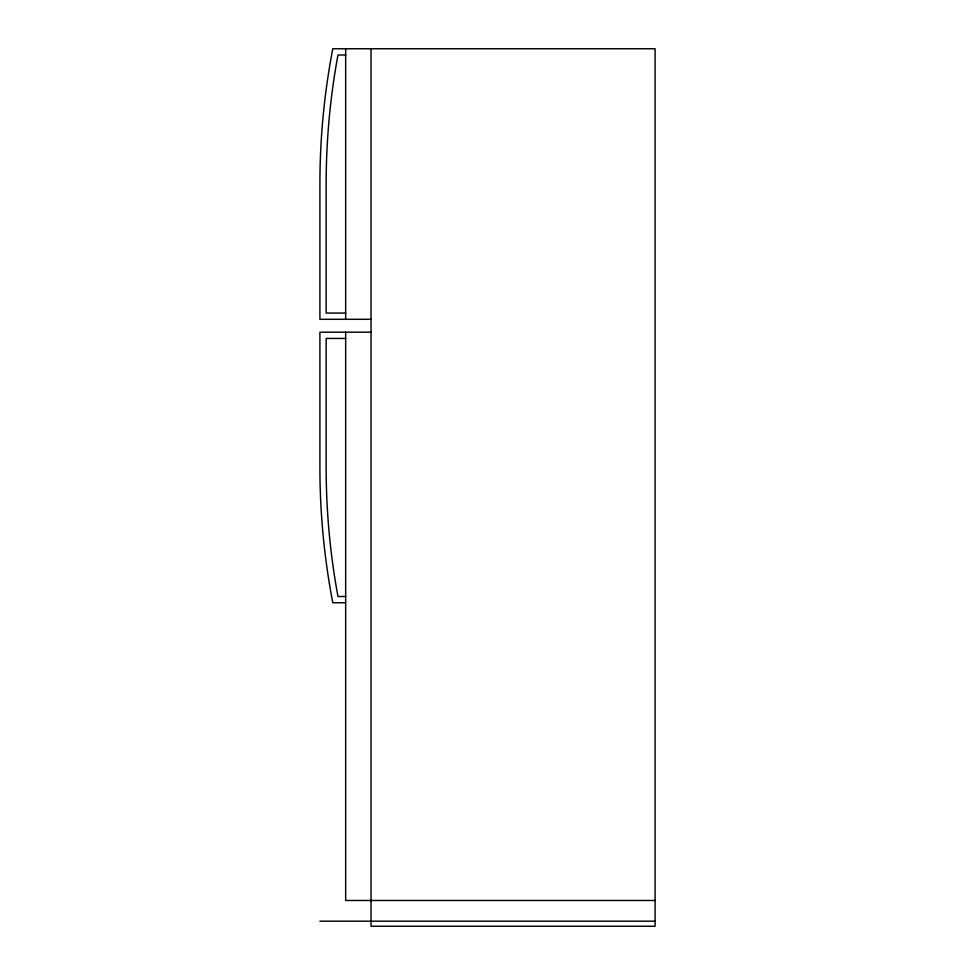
<?xml version="1.0" encoding="UTF-8"?>
<svg xmlns="http://www.w3.org/2000/svg" width="975" height="975" viewBox="0 0 975 975"><rect width="100%" height="100%" fill="white"/><g stroke="black" fill="none" stroke-linecap="round" stroke-linejoin="round"><path stroke-width="1.46" d="M345.674 54.99L337.996 54.99L336.887 60.986A710.483 710.483 0 0 0 326.15 184.056L326.15 313.06L345.674 313.06M371.036 319.3L319.91 319.3L319.91 184.031A716.649 716.649 0 0 1 332.792 48.75L655.09 48.75L655.09 926.25L371.036 926.25L371.036 48.75M371.036 332.183L319.91 332.183L319.91 467.464A716.649 716.649 0 0 0 332.792 602.745L345.674 602.745M345.674 338.435L326.15 338.435L326.15 467.439A710.483 710.483 0 0 0 336.887 590.509L337.996 596.505L345.674 596.505M655.09 900.486L345.674 900.486L345.674 332.183M319.91 921.18L655.09 921.18M345.674 48.75L345.674 319.3"/></g></svg>
